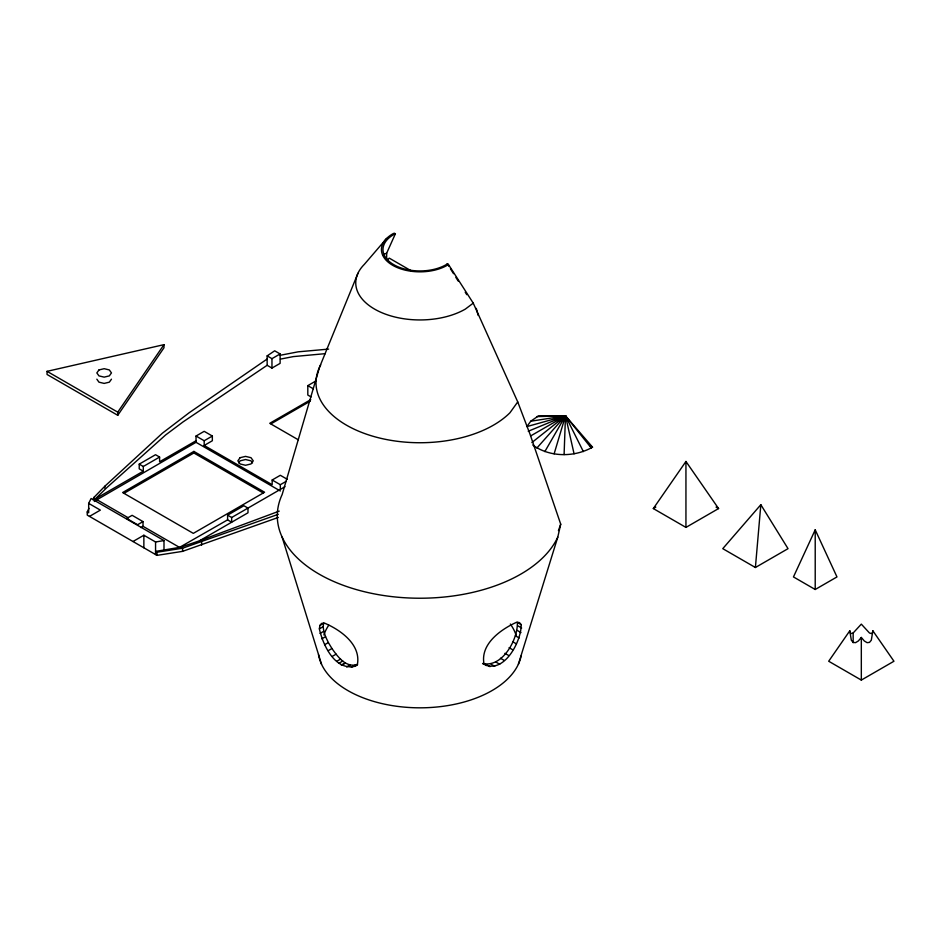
<?xml version="1.0" encoding="UTF-8"?>
<svg xmlns="http://www.w3.org/2000/svg" width="941" height="941" viewBox="0 0 941 941"><rect width="100%" height="100%" fill="white"/><g stroke="black" fill="none" stroke-linecap="round" stroke-linejoin="round"><path stroke-width="1.41" d="M386.61 260.128L386.68 253.153L395.373 233.803L394.279 233.18L392.715 233.874A38.522 22.243 0 0 0 392.715 265.327A38.522 22.243 0 0 0 447.187 265.327L448.398 264.421L473.252 303.143L517.738 401.913L530.089 434.389L560.718 524.184L557.766 537.17L518.385 664.217M564.094 454.585L565.482 415.84L538.417 415.922L530.736 421.227L526.889 426.591L565.482 415.84L592.536 447.163C574.61 457.444 549.662 457.455 532.771 444.999M872.86 630.799L871.307 640.221L869.472 642.397L867.084 642.656L864.308 640.974L861.321 637.457L858.333 640.974L855.557 642.656L853.158 642.397L851.334 640.221L849.782 630.799L828.692 661.241L861.321 680.084L893.95 661.241L872.86 630.799L872.46 632.811L871.307 633.564L869.472 632.987L861.321 624.13L853.158 632.987L851.334 633.564L850.182 632.811L849.782 630.799M755.4 567.505L760.834 504.705L788.029 548.662L755.4 567.505L722.77 548.662L760.834 504.705M521.161 624.636L517.362 622.436C517.973 639.574 502.306 668.063 482.592 663.476C503.329 676.026 521.573 641.386 521.161 624.636L519.514 622.624L516.844 622.142C501.047 629.223 480.675 643.656 483.874 663.158L486.309 665.616M319.375 628.87L319.869 625.483L321.516 623.471L324.186 622.989C340.301 629.694 360.685 644.244 357.498 663.805L355.063 666.263C334.89 670.909 322.904 645.008 319.375 628.87L323.151 626.694L323.669 623.283L319.869 625.483M554.131 453.821L565.482 415.84L536.852 416.616M558.425 530.618L560.718 524.184M357.945 273.29L319.552 367.19L282.147 494.543A142.667 82.373 0 0 0 383.034 595.418A142.667 82.373 0 0 0 557.766 537.17M815.212 529.83L793.463 576.927L815.212 589.489L836.972 576.927L815.212 529.83L815.212 589.489M278.313 517.432L182.554 551.367L156.982 555.366L87.242 515.103L87.242 511.963L88.972 508.269M93.006 499.659L94.159 497.201L104.886 486.191L162.37 433.213L189.106 412.793L267.232 358.968M87.242 511.963L88.666 512.786L88.666 503.364L91.112 498.495L163.993 540.569L163.993 549.991M94.335 501.506L95.982 498.248L107.074 487.403L165.534 435.036L183.119 421.862L267.15 365.296L267.15 355.874L274.678 350.805L280.124 353.945L280.124 363.367L271.961 368.072L267.15 365.296M544.839 451.598L565.482 415.84L591.336 448.069M117.754 415.299L117.754 412.158L163.969 344.653L47.05 371.342L47.05 374.483L117.754 415.299L163.969 347.794L163.969 344.653M653.313 508.563L685.942 461.466L718.571 508.563L685.942 527.407L653.313 508.563L655.818 507.117M111.461 379.188L109.321 382.175L104.157 383.41L98.981 382.175L96.841 379.188M238.614 462.925L240.108 460.831L245.554 459.526L250.988 460.831L252.494 462.925M517.738 401.913L509.975 412.734A103.945 60.012 0 0 1 378.258 437.694A103.945 60.012 0 0 1 320.705 364.885M386.598 238.473L364.355 264.35A64.2 37.064 0 0 0 380.87 312.283A64.2 37.064 0 0 0 465.348 309.095L473.252 303.143M536.852 448.069L565.482 415.84L583.361 451.598M387.092 260.092L389.28 258.152L410.711 270.526M531.853 442.576L565.482 415.84L574.069 453.821M280.324 490.99L196.034 442.317L95.617 500.518L95.617 498.953L96.782 498.048L143.291 471.194L143.291 466.489L159.605 457.067L159.605 461.772L196.034 440.753M448.398 264.421L447.304 263.786L446.105 264.692A36.981 21.349 0 0 1 393.809 264.692A36.981 21.349 0 0 1 393.809 234.497L395.373 233.803M267.15 355.874L271.961 358.662L280.124 353.945M143.291 471.194L139.221 468.841L139.221 464.136L155.536 454.715L159.605 457.067M196.034 436.036L204.185 431.331L212.348 436.036L212.348 440.753L204.185 445.458L204.185 440.753L196.034 436.036L196.034 442.317M204.185 440.753L212.348 436.036M193.881 451.409L122.612 492.555L193.317 533.371L264.586 492.225L193.881 451.409L193.881 452.974L123.883 493.39M311.071 396.937L307.813 395.055L307.813 385.634L316.27 380.752M89.489 516.397L100.358 510.116L88.666 503.364M310.765 399.631L269.738 423.309L298.168 439.729M271.008 423.838L310.248 401.184M143.008 521.596L137.574 524.737L126.694 518.456L132.128 515.315L143.008 521.596L143.008 526.313L179.519 547.391L227.593 519.867L231.662 522.22L231.662 517.503L227.593 515.15L227.593 519.867M140.832 527.56L143.008 526.313M132.987 541.51L143.867 535.229L155.559 541.981L163.993 540.569M204.185 445.458L272.172 484.709L272.172 479.992L280.324 475.287L287.323 479.322M227.593 515.15L243.907 505.729L247.989 508.093L247.989 512.798L199.527 540.781L180.743 547.18L155.559 551.402L156.982 552.226L182.554 548.227L278.313 514.304M272.172 479.992L280.324 484.709L286.158 481.345M231.662 517.503L284.994 486.72M530.618 435.942L565.482 415.84L530.736 421.227M320.034 633.422L323.798 631.258L323.151 626.694M321.834 638.833L325.574 636.669L323.798 631.258M324.633 644.714L328.362 642.562L325.574 636.669M328.244 650.666L331.95 648.525C337.725 656.712 345.912 668.145 357.533 664.487M332.42 656.3L336.125 654.171M336.89 661.217L340.571 659.088M339.101 663.158L342.795 661.029M341.324 665.099L345.018 662.97M341.642 665.287L345.323 663.158M346.641 666.969L350.334 664.84M351.358 667.345L355.063 665.216M355.063 666.263L357.533 664.84M382.811 254.87L386.68 253.153M528.23 431.249L565.482 415.84M199.527 540.781L279.23 511.116M280.406 359.109L293.298 356.604L325.351 353.651M279.618 355.392L298.156 351.828L328.632 349.099M716.054 507.117L718.571 508.563M590.019 445.716L592.536 447.163M307.813 385.634L313.247 388.774M517.879 625.847L521.655 628.035M517.185 630.388L520.996 632.587M515.456 635.822L519.197 637.986M193.881 452.974L263.327 493.06M47.05 371.342L117.754 412.158M512.669 641.715L516.397 643.867M509.081 647.679L512.786 649.819M504.905 653.325L508.611 655.454M500.459 658.241L504.141 660.382M496.013 662.123L499.706 664.252M491.037 664.193L494.731 666.322M139.221 464.136L143.291 466.489M486.309 664.569L490.014 666.698M95.617 498.953L128.352 517.844M447.304 263.786L448.857 266.268M450.421 268.738L453.538 273.678M455.867 277.383L458.208 281.088M465.219 292.204L466.771 294.674M328.362 642.562L331.95 648.525M282.147 537.17L321.516 664.217M476.287 308.389L478.169 315.4M861.321 637.457L861.321 680.084M853.158 632.987L853.158 642.679M685.942 461.466L685.942 527.407M280.324 484.709L280.324 489.414M271.961 358.662L271.961 368.072M201.609 542.04L201.609 545.18M182.554 548.227L182.554 551.367M156.982 552.226L156.982 555.366M155.559 541.981L155.559 554.543M143.867 535.229L143.867 547.791M104.886 486.191L104.886 488.285M96.782 498.048L96.782 499.624M94.159 497.201L94.159 499.295M521.138 655.971A101.91 58.836 0 0 1 418.733 707.82A101.91 58.836 0 0 1 318.505 654.571M323.892 634.952A97.829 56.484 0 0 1 328.774 625.189M510.34 624.048A97.829 56.484 0 0 1 516.421 636.281M98.981 369.931L96.841 372.918L98.981 375.894L104.157 377.129L109.321 375.894L111.461 372.918L109.321 369.931L104.157 368.696L98.981 369.931M240.108 457.691L237.861 460.831L240.108 463.972L245.554 465.266L250.988 463.972L253.247 460.831L250.988 457.691L245.554 456.385L240.108 457.691"/></g></svg>
